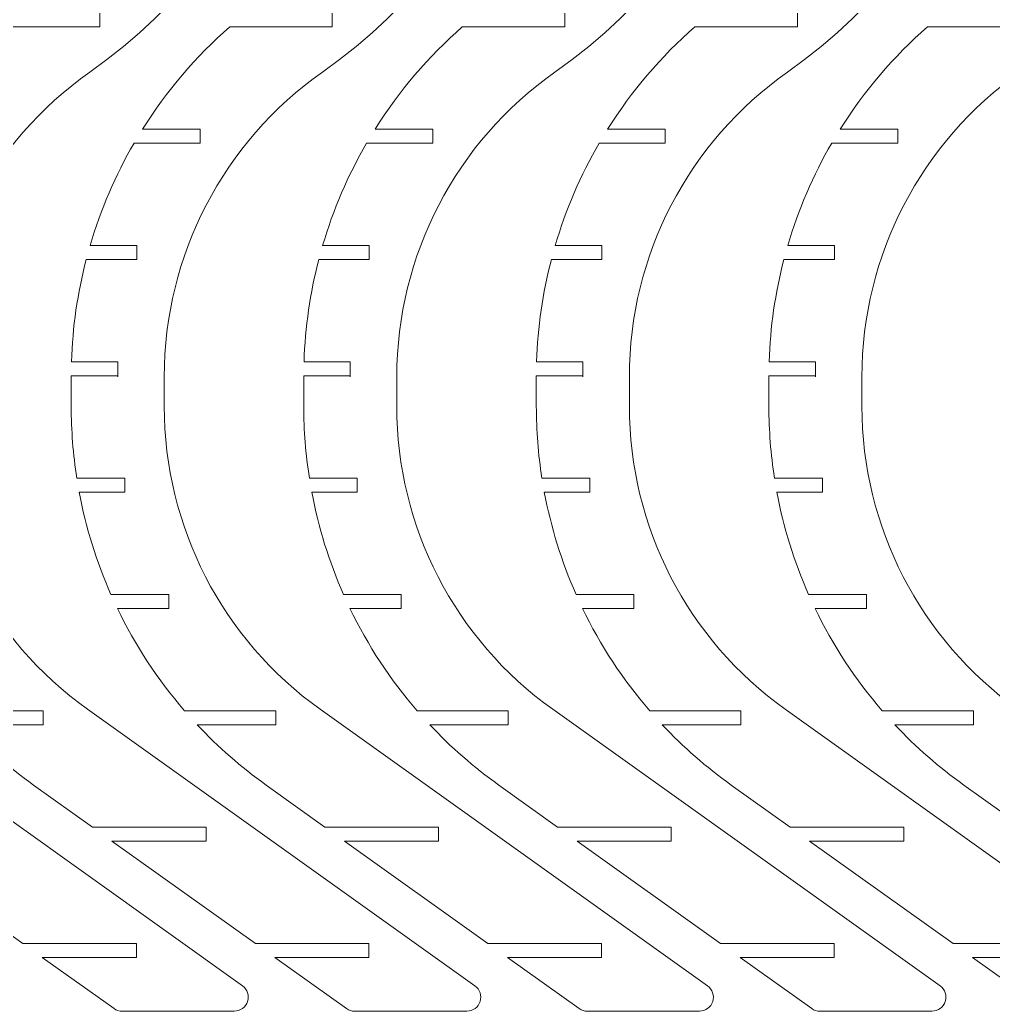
# Model space of a CAD drawing. Header units: millimetres. Extents: x -5830 to -1938, y -580 to 2011.
# Drawn here: x -2587.2 to -2377.9, y 1592 to 1805.1 of the extents above; entities that cross this region are included whole.
import ezdxf

# ---------------------------------------------------------------- set-up
doc = ezdxf.new("R2010")
doc.units = ezdxf.units.MM
doc.header["$MEASUREMENT"] = 0
doc.layers.add('layer 1', color=7, linetype='Continuous')

msp = doc.modelspace()

# ---------------------------------------------------------------- linework, layer by layer
at = {"layer": 'layer 1', "lineweight": 9}
for points in [[(-2622.1389, 1793.802), (-2582.1017, 1821.9402), (-2563.1616, 1871.5712), (-2574.2736, 1919.2289), (-2574.2736, 1919.2289), (-2585.3856, 1966.8867), (-2624.3234, 2003.0228), (-2672.6768, 2010.5516)], [(-2622.1389, 1793.802), (-2582.1017, 1821.9402), (-2563.1616, 1871.5712), (-2574.2736, 1919.2289), (-2574.2736, 1919.2289), (-2585.3856, 1966.8867), (-2624.3234, 2003.0228), (-2672.6768, 2010.5516)], [(-2572.1389, 1793.802), (-2532.1017, 1821.9402), (-2513.1616, 1871.5712), (-2524.2736, 1919.2289), (-2524.2736, 1919.2289), (-2535.3856, 1966.8867), (-2574.3234, 2003.0228), (-2622.6768, 2010.5516)], [(-2572.1389, 1793.802), (-2532.1017, 1821.9402), (-2513.1616, 1871.5712), (-2524.2736, 1919.2289), (-2524.2736, 1919.2289), (-2535.3856, 1966.8867), (-2574.3234, 2003.0228), (-2622.6768, 2010.5516)], [(-2522.1389, 1793.802), (-2482.1017, 1821.9402), (-2463.1616, 1871.5712), (-2474.2736, 1919.2289), (-2474.2736, 1919.2289), (-2485.3856, 1966.8867), (-2524.3234, 2003.0228), (-2572.6768, 2010.5516)], [(-2522.1389, 1793.802), (-2482.1017, 1821.9402), (-2463.1616, 1871.5712), (-2474.2736, 1919.2289), (-2474.2736, 1919.2289), (-2485.3856, 1966.8867), (-2524.3234, 2003.0228), (-2572.6768, 2010.5516)], [(-2472.1389, 1793.802), (-2432.1016, 1821.9402), (-2413.1615, 1871.5712), (-2424.2735, 1919.2289), (-2424.2735, 1919.2289), (-2435.3855, 1966.8867), (-2474.3234, 2003.0228), (-2522.6768, 2010.5516)], [(-2472.1389, 1793.802), (-2432.1016, 1821.9402), (-2413.1615, 1871.5712), (-2424.2735, 1919.2289), (-2424.2735, 1919.2289), (-2435.3855, 1966.8867), (-2474.3234, 2003.0228), (-2522.6768, 2010.5516)], [(-2422.1388, 1793.802), (-2382.1016, 1821.9402), (-2363.1615, 1871.5712), (-2374.2735, 1919.2289), (-2374.2735, 1919.2289), (-2385.3855, 1966.8867), (-2424.3233, 2003.0228), (-2472.6768, 2010.5516)], [(-2422.1388, 1793.802), (-2382.1016, 1821.9402), (-2363.1615, 1871.5712), (-2374.2735, 1919.2289), (-2374.2735, 1919.2289), (-2385.3855, 1966.8867), (-2424.3233, 2003.0228), (-2472.6768, 2010.5516)], [(-2372.1388, 1793.802), (-2332.1016, 1821.9402), (-2313.1615, 1871.5712), (-2324.2735, 1919.2289), (-2324.2735, 1919.2289), (-2335.3855, 1966.8867), (-2374.3233, 2003.0228), (-2422.6767, 2010.5516)], [(-2372.1388, 1793.802), (-2332.1016, 1821.9402), (-2313.1615, 1871.5712), (-2324.2735, 1919.2289), (-2324.2735, 1919.2289), (-2335.3855, 1966.8867), (-2374.3233, 2003.0228), (-2422.6767, 2010.5516)], [(-2541.0807, 1591.9804), (-2539.7764, 1591.9804), (-2538.6215, 1592.8231), (-2538.2236, 1594.0653), (-2538.2236, 1594.0653), (-2537.8258, 1595.3074), (-2538.2761, 1596.6643), (-2539.3377, 1597.4221)], [(-2541.0807, 1591.9804), (-2539.7764, 1591.9804), (-2538.6215, 1592.8231), (-2538.2236, 1594.0653), (-2538.2236, 1594.0653), (-2537.8258, 1595.3074), (-2538.2761, 1596.6643), (-2539.3377, 1597.4221)], [(-2491.0807, 1591.9804), (-2489.7764, 1591.9804), (-2488.6215, 1592.8231), (-2488.2236, 1594.0653), (-2488.2236, 1594.0653), (-2487.8258, 1595.3074), (-2488.2761, 1596.6643), (-2489.3377, 1597.4221)], [(-2491.0807, 1591.9804), (-2489.7764, 1591.9804), (-2488.6215, 1592.8231), (-2488.2236, 1594.0653), (-2488.2236, 1594.0653), (-2487.8258, 1595.3074), (-2488.2761, 1596.6643), (-2489.3377, 1597.4221)], [(-2441.0806, 1591.9804), (-2439.7763, 1591.9804), (-2438.6214, 1592.8231), (-2438.2235, 1594.0653), (-2438.2235, 1594.0653), (-2437.8257, 1595.3074), (-2438.276, 1596.6643), (-2439.3376, 1597.4221)], [(-2441.0806, 1591.9804), (-2439.7763, 1591.9804), (-2438.6214, 1592.8231), (-2438.2235, 1594.0653), (-2438.2235, 1594.0653), (-2437.8257, 1595.3074), (-2438.276, 1596.6643), (-2439.3376, 1597.4221)], [(-2391.0806, 1591.9804), (-2389.7763, 1591.9804), (-2388.6214, 1592.8231), (-2388.2235, 1594.0653), (-2388.2235, 1594.0653), (-2387.8257, 1595.3074), (-2388.276, 1596.6643), (-2389.3376, 1597.4221)], [(-2391.0806, 1591.9804), (-2389.7763, 1591.9804), (-2388.6214, 1592.8231), (-2388.2235, 1594.0653), (-2388.2235, 1594.0653), (-2387.8257, 1595.3074), (-2388.276, 1596.6643), (-2389.3376, 1597.4221)]]:
    msp.add_open_spline(points, degree=3, knots=[0, 0, 0, 0, 0.33333333, 0.33333333, 0.33333333, 0.33333333, 1, 1, 1, 1], dxfattribs=at)
for points in [[(-2570.0194, 1803.5517), (-2570.0194, 1803.5517), (-2570.0194, 1806.5517), (-2570.0194, 1806.5517)], [(-2570.0194, 1803.5517), (-2570.0194, 1803.5517), (-2570.0194, 1806.5517), (-2570.0194, 1806.5517)], [(-2520.0194, 1803.5517), (-2520.0194, 1803.5517), (-2520.0194, 1806.5517), (-2520.0194, 1806.5517)], [(-2520.0194, 1803.5517), (-2520.0194, 1803.5517), (-2520.0194, 1806.5517), (-2520.0194, 1806.5517)], [(-2470.0194, 1803.5517), (-2470.0194, 1803.5517), (-2470.0194, 1806.5517), (-2470.0194, 1806.5517)], [(-2470.0194, 1803.5517), (-2470.0194, 1803.5517), (-2470.0194, 1806.5517), (-2470.0194, 1806.5517)], [(-2420.0193, 1803.5517), (-2420.0193, 1803.5517), (-2420.0193, 1806.5517), (-2420.0193, 1806.5517)], [(-2420.0193, 1803.5517), (-2420.0193, 1803.5517), (-2420.0193, 1806.5517), (-2420.0193, 1806.5517)], [(-2570.0194, 1803.5517), (-2570.0194, 1803.5517), (-2592.0529, 1803.5517), (-2592.0529, 1803.5517)], [(-2570.0194, 1803.5517), (-2570.0194, 1803.5517), (-2592.0529, 1803.5517), (-2592.0529, 1803.5517)], [(-2542.0529, 1803.5517), (-2549.3387, 1797.1658), (-2555.6578, 1789.7551), (-2560.8121, 1781.5517)], [(-2542.0529, 1803.5517), (-2549.3387, 1797.1658), (-2555.6578, 1789.7551), (-2560.8121, 1781.5517)], [(-2520.0194, 1803.5517), (-2520.0194, 1803.5517), (-2542.0529, 1803.5517), (-2542.0529, 1803.5517)], [(-2520.0194, 1803.5517), (-2520.0194, 1803.5517), (-2542.0529, 1803.5517), (-2542.0529, 1803.5517)], [(-2492.0529, 1803.5517), (-2499.3387, 1797.1658), (-2505.6578, 1789.7551), (-2510.8121, 1781.5517)], [(-2492.0529, 1803.5517), (-2499.3387, 1797.1658), (-2505.6578, 1789.7551), (-2510.8121, 1781.5517)], [(-2470.0194, 1803.5517), (-2470.0194, 1803.5517), (-2492.0529, 1803.5517), (-2492.0529, 1803.5517)], [(-2470.0194, 1803.5517), (-2470.0194, 1803.5517), (-2492.0529, 1803.5517), (-2492.0529, 1803.5517)], [(-2442.0528, 1803.5517), (-2449.3386, 1797.1658), (-2455.6577, 1789.7551), (-2460.812, 1781.5517)], [(-2442.0528, 1803.5517), (-2449.3386, 1797.1658), (-2455.6577, 1789.7551), (-2460.812, 1781.5517)], [(-2420.0193, 1803.5517), (-2420.0193, 1803.5517), (-2442.0528, 1803.5517), (-2442.0528, 1803.5517)], [(-2420.0193, 1803.5517), (-2420.0193, 1803.5517), (-2442.0528, 1803.5517), (-2442.0528, 1803.5517)], [(-2392.0528, 1803.5517), (-2399.3386, 1797.1658), (-2405.6577, 1789.7551), (-2410.812, 1781.5517)], [(-2392.0528, 1803.5517), (-2399.3386, 1797.1658), (-2405.6577, 1789.7551), (-2410.812, 1781.5517)], [(-2370.0193, 1803.5517), (-2370.0193, 1803.5517), (-2392.0528, 1803.5517), (-2392.0528, 1803.5517)], [(-2370.0193, 1803.5517), (-2370.0193, 1803.5517), (-2392.0528, 1803.5517), (-2392.0528, 1803.5517)], [(-2572.1389, 1793.802), (-2593.4535, 1778.822), (-2606.1389, 1754.4017), (-2606.1389, 1728.3497)], [(-2572.1389, 1793.802), (-2593.4535, 1778.822), (-2606.1389, 1754.4017), (-2606.1389, 1728.3497)], [(-2522.1389, 1793.802), (-2543.4535, 1778.822), (-2556.1389, 1754.4017), (-2556.1389, 1728.3497)], [(-2522.1389, 1793.802), (-2543.4535, 1778.822), (-2556.1389, 1754.4017), (-2556.1389, 1728.3497)], [(-2472.1389, 1793.802), (-2493.4535, 1778.822), (-2506.1389, 1754.4017), (-2506.1389, 1728.3497)], [(-2472.1389, 1793.802), (-2493.4535, 1778.822), (-2506.1389, 1754.4017), (-2506.1389, 1728.3497)], [(-2422.1388, 1793.802), (-2443.4534, 1778.822), (-2456.1388, 1754.4017), (-2456.1388, 1728.3497)], [(-2422.1388, 1793.802), (-2443.4534, 1778.822), (-2456.1388, 1754.4017), (-2456.1388, 1728.3497)], [(-2372.1388, 1793.802), (-2393.4534, 1778.822), (-2406.1388, 1754.4017), (-2406.1388, 1728.3497)], [(-2372.1388, 1793.802), (-2393.4534, 1778.822), (-2406.1388, 1754.4017), (-2406.1388, 1728.3497)], [(-2548.4266, 1781.5517), (-2548.4266, 1781.5517), (-2560.8121, 1781.5517), (-2560.8121, 1781.5517)], [(-2548.4266, 1781.5517), (-2548.4266, 1781.5517), (-2560.8121, 1781.5517), (-2560.8121, 1781.5517)], [(-2548.4266, 1778.5517), (-2548.4266, 1778.5517), (-2548.4266, 1781.5517), (-2548.4266, 1781.5517)], [(-2548.4266, 1778.5517), (-2548.4266, 1778.5517), (-2548.4266, 1781.5517), (-2548.4266, 1781.5517)], [(-2498.4266, 1781.5517), (-2498.4266, 1781.5517), (-2510.8121, 1781.5517), (-2510.8121, 1781.5517)], [(-2498.4266, 1781.5517), (-2498.4266, 1781.5517), (-2510.8121, 1781.5517), (-2510.8121, 1781.5517)], [(-2498.4266, 1778.5517), (-2498.4266, 1778.5517), (-2498.4266, 1781.5517), (-2498.4266, 1781.5517)], [(-2498.4266, 1778.5517), (-2498.4266, 1778.5517), (-2498.4266, 1781.5517), (-2498.4266, 1781.5517)], [(-2448.4265, 1781.5517), (-2448.4265, 1781.5517), (-2460.812, 1781.5517), (-2460.812, 1781.5517)], [(-2448.4265, 1781.5517), (-2448.4265, 1781.5517), (-2460.812, 1781.5517), (-2460.812, 1781.5517)], [(-2448.4265, 1778.5517), (-2448.4265, 1778.5517), (-2448.4265, 1781.5517), (-2448.4265, 1781.5517)], [(-2448.4265, 1778.5517), (-2448.4265, 1778.5517), (-2448.4265, 1781.5517), (-2448.4265, 1781.5517)], [(-2398.4265, 1781.5517), (-2398.4265, 1781.5517), (-2410.812, 1781.5517), (-2410.812, 1781.5517)], [(-2398.4265, 1781.5517), (-2398.4265, 1781.5517), (-2410.812, 1781.5517), (-2410.812, 1781.5517)], [(-2398.4265, 1778.5517), (-2398.4265, 1778.5517), (-2398.4265, 1781.5517), (-2398.4265, 1781.5517)], [(-2398.4265, 1778.5517), (-2398.4265, 1778.5517), (-2398.4265, 1781.5517), (-2398.4265, 1781.5517)], [(-2562.6245, 1778.5517), (-2566.6461, 1771.6236), (-2569.8206, 1764.2373), (-2572.0798, 1756.5517)], [(-2562.6245, 1778.5517), (-2566.6461, 1771.6236), (-2569.8206, 1764.2373), (-2572.0798, 1756.5517)], [(-2548.4266, 1778.5517), (-2548.4266, 1778.5517), (-2562.6245, 1778.5517), (-2562.6245, 1778.5517)], [(-2548.4266, 1778.5517), (-2548.4266, 1778.5517), (-2562.6245, 1778.5517), (-2562.6245, 1778.5517)], [(-2512.6245, 1778.5517), (-2516.6461, 1771.6236), (-2519.8206, 1764.2373), (-2522.0798, 1756.5517)], [(-2512.6245, 1778.5517), (-2516.6461, 1771.6236), (-2519.8206, 1764.2373), (-2522.0798, 1756.5517)], [(-2498.4266, 1778.5517), (-2498.4266, 1778.5517), (-2512.6245, 1778.5517), (-2512.6245, 1778.5517)], [(-2498.4266, 1778.5517), (-2498.4266, 1778.5517), (-2512.6245, 1778.5517), (-2512.6245, 1778.5517)], [(-2462.6244, 1778.5517), (-2466.6461, 1771.6236), (-2469.8206, 1764.2373), (-2472.0798, 1756.5517)], [(-2462.6244, 1778.5517), (-2466.6461, 1771.6236), (-2469.8206, 1764.2373), (-2472.0798, 1756.5517)], [(-2448.4265, 1778.5517), (-2448.4265, 1778.5517), (-2462.6244, 1778.5517), (-2462.6244, 1778.5517)], [(-2448.4265, 1778.5517), (-2448.4265, 1778.5517), (-2462.6244, 1778.5517), (-2462.6244, 1778.5517)], [(-2412.6244, 1778.5517), (-2416.646, 1771.6236), (-2419.8205, 1764.2373), (-2422.0797, 1756.5517)], [(-2412.6244, 1778.5517), (-2416.646, 1771.6236), (-2419.8205, 1764.2373), (-2422.0797, 1756.5517)], [(-2398.4265, 1778.5517), (-2398.4265, 1778.5517), (-2412.6244, 1778.5517), (-2412.6244, 1778.5517)], [(-2398.4265, 1778.5517), (-2398.4265, 1778.5517), (-2412.6244, 1778.5517), (-2412.6244, 1778.5517)], [(-2562.0656, 1756.5517), (-2562.0656, 1756.5517), (-2572.0798, 1756.5517), (-2572.0798, 1756.5517)], [(-2562.0656, 1756.5517), (-2562.0656, 1756.5517), (-2572.0798, 1756.5517), (-2572.0798, 1756.5517)], [(-2562.0656, 1753.5517), (-2562.0656, 1753.5517), (-2562.0656, 1756.5517), (-2562.0656, 1756.5517)], [(-2562.0656, 1753.5517), (-2562.0656, 1753.5517), (-2562.0656, 1756.5517), (-2562.0656, 1756.5517)], [(-2512.0656, 1756.5517), (-2512.0656, 1756.5517), (-2522.0798, 1756.5517), (-2522.0798, 1756.5517)], [(-2512.0656, 1756.5517), (-2512.0656, 1756.5517), (-2522.0798, 1756.5517), (-2522.0798, 1756.5517)], [(-2512.0656, 1753.5517), (-2512.0656, 1753.5517), (-2512.0656, 1756.5517), (-2512.0656, 1756.5517)], [(-2512.0656, 1753.5517), (-2512.0656, 1753.5517), (-2512.0656, 1756.5517), (-2512.0656, 1756.5517)], [(-2462.0655, 1756.5517), (-2462.0655, 1756.5517), (-2472.0798, 1756.5517), (-2472.0798, 1756.5517)], [(-2462.0655, 1756.5517), (-2462.0655, 1756.5517), (-2472.0798, 1756.5517), (-2472.0798, 1756.5517)], [(-2462.0655, 1753.5517), (-2462.0655, 1753.5517), (-2462.0655, 1756.5517), (-2462.0655, 1756.5517)], [(-2462.0655, 1753.5517), (-2462.0655, 1753.5517), (-2462.0655, 1756.5517), (-2462.0655, 1756.5517)], [(-2412.0655, 1756.5517), (-2412.0655, 1756.5517), (-2422.0797, 1756.5517), (-2422.0797, 1756.5517)], [(-2412.0655, 1756.5517), (-2412.0655, 1756.5517), (-2422.0797, 1756.5517), (-2422.0797, 1756.5517)], [(-2412.0655, 1753.5517), (-2412.0655, 1753.5517), (-2412.0655, 1756.5517), (-2412.0655, 1756.5517)], [(-2412.0655, 1753.5517), (-2412.0655, 1753.5517), (-2412.0655, 1756.5517), (-2412.0655, 1756.5517)], [(-2572.9111, 1753.5517), (-2574.7843, 1746.3592), (-2575.8497, 1738.9803), (-2576.0877, 1731.5517)], [(-2572.9111, 1753.5517), (-2574.7843, 1746.3592), (-2575.8497, 1738.9803), (-2576.0877, 1731.5517)], [(-2562.0656, 1753.5517), (-2562.0656, 1753.5517), (-2572.9111, 1753.5517), (-2572.9111, 1753.5517)], [(-2562.0656, 1753.5517), (-2562.0656, 1753.5517), (-2572.9111, 1753.5517), (-2572.9111, 1753.5517)], [(-2522.9111, 1753.5517), (-2524.7843, 1746.3592), (-2525.8497, 1738.9803), (-2526.0877, 1731.5517)], [(-2522.9111, 1753.5517), (-2524.7843, 1746.3592), (-2525.8497, 1738.9803), (-2526.0877, 1731.5517)], [(-2512.0656, 1753.5517), (-2512.0656, 1753.5517), (-2522.9111, 1753.5517), (-2522.9111, 1753.5517)], [(-2512.0656, 1753.5517), (-2512.0656, 1753.5517), (-2522.9111, 1753.5517), (-2522.9111, 1753.5517)], [(-2472.9111, 1753.5517), (-2474.7843, 1746.3592), (-2475.8497, 1738.9803), (-2476.0877, 1731.5517)], [(-2472.9111, 1753.5517), (-2474.7843, 1746.3592), (-2475.8497, 1738.9803), (-2476.0877, 1731.5517)], [(-2462.0655, 1753.5517), (-2462.0655, 1753.5517), (-2472.9111, 1753.5517), (-2472.9111, 1753.5517)], [(-2462.0655, 1753.5517), (-2462.0655, 1753.5517), (-2472.9111, 1753.5517), (-2472.9111, 1753.5517)], [(-2422.911, 1753.5517), (-2424.7842, 1746.3592), (-2425.8496, 1738.9803), (-2426.0876, 1731.5517)], [(-2422.911, 1753.5517), (-2424.7842, 1746.3592), (-2425.8496, 1738.9803), (-2426.0876, 1731.5517)], [(-2412.0655, 1753.5517), (-2412.0655, 1753.5517), (-2422.911, 1753.5517), (-2422.911, 1753.5517)], [(-2412.0655, 1753.5517), (-2412.0655, 1753.5517), (-2422.911, 1753.5517), (-2422.911, 1753.5517)], [(-2566.1389, 1731.5517), (-2566.1389, 1731.5517), (-2576.0877, 1731.5517), (-2576.0877, 1731.5517)], [(-2566.1389, 1731.5517), (-2566.1389, 1731.5517), (-2576.0877, 1731.5517), (-2576.0877, 1731.5517)], [(-2566.1389, 1728.3497), (-2566.1389, 1728.3497), (-2566.1389, 1731.5517), (-2566.1389, 1731.5517)], [(-2566.1389, 1728.3497), (-2566.1389, 1728.3497), (-2566.1389, 1731.5517), (-2566.1389, 1731.5517)], [(-2516.1389, 1731.5517), (-2516.1389, 1731.5517), (-2526.0877, 1731.5517), (-2526.0877, 1731.5517)], [(-2516.1389, 1731.5517), (-2516.1389, 1731.5517), (-2526.0877, 1731.5517), (-2526.0877, 1731.5517)], [(-2516.1389, 1728.3497), (-2516.1389, 1728.3497), (-2516.1389, 1731.5517), (-2516.1389, 1731.5517)], [(-2516.1389, 1728.3497), (-2516.1389, 1728.3497), (-2516.1389, 1731.5517), (-2516.1389, 1731.5517)], [(-2466.1389, 1731.5517), (-2466.1389, 1731.5517), (-2476.0877, 1731.5517), (-2476.0877, 1731.5517)], [(-2466.1389, 1731.5517), (-2466.1389, 1731.5517), (-2476.0877, 1731.5517), (-2476.0877, 1731.5517)], [(-2466.1389, 1728.3497), (-2466.1389, 1728.3497), (-2466.1389, 1731.5517), (-2466.1389, 1731.5517)], [(-2466.1389, 1728.3497), (-2466.1389, 1728.3497), (-2466.1389, 1731.5517), (-2466.1389, 1731.5517)], [(-2416.1388, 1731.5517), (-2416.1388, 1731.5517), (-2426.0876, 1731.5517), (-2426.0876, 1731.5517)], [(-2416.1388, 1731.5517), (-2416.1388, 1731.5517), (-2426.0876, 1731.5517), (-2426.0876, 1731.5517)], [(-2416.1388, 1728.3497), (-2416.1388, 1728.3497), (-2416.1388, 1731.5517), (-2416.1388, 1731.5517)], [(-2416.1388, 1728.3497), (-2416.1388, 1728.3497), (-2416.1388, 1731.5517), (-2416.1388, 1731.5517)], [(-2576.1387, 1728.5517), (-2576.1389, 1728.4844), (-2576.1389, 1728.417), (-2576.1389, 1728.3497)], [(-2576.1389, 1728.3497), (-2576.1389, 1728.3497), (-2576.1389, 1728.5517), (-2576.1389, 1728.5517)], [(-2576.1387, 1728.5517), (-2576.1389, 1728.4844), (-2576.1389, 1728.417), (-2576.1389, 1728.3497)], [(-2576.1389, 1728.3497), (-2576.1389, 1728.3497), (-2576.1389, 1728.5517), (-2576.1389, 1728.5517)], [(-2576.1389, 1728.3497), (-2576.1389, 1728.3497), (-2576.1389, 1721.9804), (-2576.1389, 1721.9804)], [(-2576.1389, 1728.3497), (-2576.1389, 1728.3497), (-2576.1389, 1721.9804), (-2576.1389, 1721.9804)], [(-2566.1389, 1728.5517), (-2566.1389, 1728.5517), (-2576.1387, 1728.5517), (-2576.1387, 1728.5517)], [(-2566.1389, 1728.5517), (-2566.1389, 1728.5517), (-2576.1387, 1728.5517), (-2576.1387, 1728.5517)], [(-2556.1389, 1728.3497), (-2556.1389, 1728.3497), (-2556.1389, 1721.9804), (-2556.1389, 1721.9804)], [(-2556.1389, 1728.3497), (-2556.1389, 1728.3497), (-2556.1389, 1721.9804), (-2556.1389, 1721.9804)], [(-2526.1387, 1728.5517), (-2526.1389, 1728.4844), (-2526.1389, 1728.417), (-2526.1389, 1728.3497)], [(-2526.1389, 1728.3497), (-2526.1389, 1728.3497), (-2526.1389, 1728.5517), (-2526.1389, 1728.5517)], [(-2526.1387, 1728.5517), (-2526.1389, 1728.4844), (-2526.1389, 1728.417), (-2526.1389, 1728.3497)], [(-2526.1389, 1728.3497), (-2526.1389, 1728.3497), (-2526.1389, 1728.5517), (-2526.1389, 1728.5517)], [(-2526.1389, 1728.3497), (-2526.1389, 1728.3497), (-2526.1389, 1721.9804), (-2526.1389, 1721.9804)], [(-2526.1389, 1728.3497), (-2526.1389, 1728.3497), (-2526.1389, 1721.9804), (-2526.1389, 1721.9804)], [(-2516.1389, 1728.5517), (-2516.1389, 1728.5517), (-2526.1387, 1728.5517), (-2526.1387, 1728.5517)], [(-2516.1389, 1728.5517), (-2516.1389, 1728.5517), (-2526.1387, 1728.5517), (-2526.1387, 1728.5517)], [(-2506.1389, 1728.3497), (-2506.1389, 1728.3497), (-2506.1389, 1721.9804), (-2506.1389, 1721.9804)], [(-2506.1389, 1728.3497), (-2506.1389, 1728.3497), (-2506.1389, 1721.9804), (-2506.1389, 1721.9804)], [(-2476.1387, 1728.5517), (-2476.1389, 1728.4844), (-2476.1389, 1728.417), (-2476.1389, 1728.3497)], [(-2476.1389, 1728.3497), (-2476.1389, 1728.3497), (-2476.1389, 1728.5517), (-2476.1389, 1728.5517)], [(-2476.1387, 1728.5517), (-2476.1389, 1728.4844), (-2476.1389, 1728.417), (-2476.1389, 1728.3497)], [(-2476.1389, 1728.3497), (-2476.1389, 1728.3497), (-2476.1389, 1728.5517), (-2476.1389, 1728.5517)], [(-2476.1389, 1728.3497), (-2476.1389, 1728.3497), (-2476.1389, 1721.9804), (-2476.1389, 1721.9804)], [(-2476.1389, 1728.3497), (-2476.1389, 1728.3497), (-2476.1389, 1721.9804), (-2476.1389, 1721.9804)], [(-2466.1389, 1728.5517), (-2466.1389, 1728.5517), (-2476.1387, 1728.5517), (-2476.1387, 1728.5517)], [(-2466.1389, 1728.5517), (-2466.1389, 1728.5517), (-2476.1387, 1728.5517), (-2476.1387, 1728.5517)], [(-2456.1388, 1728.3497), (-2456.1388, 1728.3497), (-2456.1388, 1721.9804), (-2456.1388, 1721.9804)], [(-2456.1388, 1728.3497), (-2456.1388, 1728.3497), (-2456.1388, 1721.9804), (-2456.1388, 1721.9804)], [(-2426.1386, 1728.5517), (-2426.1388, 1728.4844), (-2426.1388, 1728.417), (-2426.1388, 1728.3497)], [(-2426.1388, 1728.3497), (-2426.1388, 1728.3497), (-2426.1388, 1728.5517), (-2426.1388, 1728.5517)], [(-2426.1386, 1728.5517), (-2426.1388, 1728.4844), (-2426.1388, 1728.417), (-2426.1388, 1728.3497)], [(-2426.1388, 1728.3497), (-2426.1388, 1728.3497), (-2426.1388, 1728.5517), (-2426.1388, 1728.5517)], [(-2426.1388, 1728.3497), (-2426.1388, 1728.3497), (-2426.1388, 1721.9804), (-2426.1388, 1721.9804)], [(-2426.1388, 1728.3497), (-2426.1388, 1728.3497), (-2426.1388, 1721.9804), (-2426.1388, 1721.9804)], [(-2416.1388, 1728.5517), (-2416.1388, 1728.5517), (-2426.1386, 1728.5517), (-2426.1386, 1728.5517)], [(-2416.1388, 1728.5517), (-2416.1388, 1728.5517), (-2426.1386, 1728.5517), (-2426.1386, 1728.5517)], [(-2406.1388, 1728.3497), (-2406.1388, 1728.3497), (-2406.1388, 1721.9804), (-2406.1388, 1721.9804)], [(-2406.1388, 1728.3497), (-2406.1388, 1728.3497), (-2406.1388, 1721.9804), (-2406.1388, 1721.9804)], [(-2606.1389, 1721.9804), (-2606.1389, 1696.1352), (-2593.6529, 1671.8821), (-2572.617, 1656.8667)], [(-2606.1389, 1721.9804), (-2606.1389, 1696.1352), (-2593.6529, 1671.8821), (-2572.617, 1656.8667)], [(-2576.1389, 1721.9804), (-2576.1389, 1716.8143), (-2575.7386, 1711.656), (-2574.9416, 1706.5517)], [(-2576.1389, 1721.9804), (-2576.1389, 1716.8143), (-2575.7386, 1711.656), (-2574.9416, 1706.5517)], [(-2556.1389, 1721.9804), (-2556.1389, 1696.1352), (-2543.6529, 1671.8821), (-2522.617, 1656.8667)], [(-2556.1389, 1721.9804), (-2556.1389, 1696.1352), (-2543.6529, 1671.8821), (-2522.617, 1656.8667)], [(-2526.1389, 1721.9804), (-2526.1389, 1716.8143), (-2525.7386, 1711.656), (-2524.9416, 1706.5517)], [(-2526.1389, 1721.9804), (-2526.1389, 1716.8143), (-2525.7386, 1711.656), (-2524.9416, 1706.5517)], [(-2506.1389, 1721.9804), (-2506.1389, 1696.1352), (-2493.6529, 1671.8821), (-2472.617, 1656.8667)], [(-2506.1389, 1721.9804), (-2506.1389, 1696.1352), (-2493.6529, 1671.8821), (-2472.617, 1656.8667)], [(-2476.1389, 1721.9804), (-2476.1389, 1716.8143), (-2475.7386, 1711.656), (-2474.9416, 1706.5517)], [(-2476.1389, 1721.9804), (-2476.1389, 1716.8143), (-2475.7386, 1711.656), (-2474.9416, 1706.5517)], [(-2456.1388, 1721.9804), (-2456.1388, 1696.1352), (-2443.6528, 1671.8821), (-2422.6169, 1656.8667)], [(-2456.1388, 1721.9804), (-2456.1388, 1696.1352), (-2443.6528, 1671.8821), (-2422.6169, 1656.8667)], [(-2426.1388, 1721.9804), (-2426.1388, 1716.8143), (-2425.7385, 1711.656), (-2424.9415, 1706.5517)], [(-2426.1388, 1721.9804), (-2426.1388, 1716.8143), (-2425.7385, 1711.656), (-2424.9415, 1706.5517)], [(-2406.1388, 1721.9804), (-2406.1388, 1696.1352), (-2393.6528, 1671.8821), (-2372.6169, 1656.8667)], [(-2406.1388, 1721.9804), (-2406.1388, 1696.1352), (-2393.6528, 1671.8821), (-2372.6169, 1656.8667)], [(-2564.6371, 1706.5517), (-2564.6371, 1706.5517), (-2574.9416, 1706.5517), (-2574.9416, 1706.5517)], [(-2564.6371, 1706.5517), (-2564.6371, 1706.5517), (-2574.9416, 1706.5517), (-2574.9416, 1706.5517)], [(-2564.6371, 1706.5517), (-2564.6371, 1706.5517), (-2564.6371, 1703.5517), (-2564.6371, 1703.5517)], [(-2564.6371, 1706.5517), (-2564.6371, 1706.5517), (-2564.6371, 1703.5517), (-2564.6371, 1703.5517)], [(-2514.6371, 1706.5517), (-2514.6371, 1706.5517), (-2524.9416, 1706.5517), (-2524.9416, 1706.5517)], [(-2514.6371, 1706.5517), (-2514.6371, 1706.5517), (-2524.9416, 1706.5517), (-2524.9416, 1706.5517)], [(-2514.6371, 1706.5517), (-2514.6371, 1706.5517), (-2514.6371, 1703.5517), (-2514.6371, 1703.5517)], [(-2514.6371, 1706.5517), (-2514.6371, 1706.5517), (-2514.6371, 1703.5517), (-2514.6371, 1703.5517)], [(-2464.6371, 1706.5517), (-2464.6371, 1706.5517), (-2474.9416, 1706.5517), (-2474.9416, 1706.5517)], [(-2464.6371, 1706.5517), (-2464.6371, 1706.5517), (-2474.9416, 1706.5517), (-2474.9416, 1706.5517)], [(-2464.6371, 1706.5517), (-2464.6371, 1706.5517), (-2464.6371, 1703.5517), (-2464.6371, 1703.5517)], [(-2464.6371, 1706.5517), (-2464.6371, 1706.5517), (-2464.6371, 1703.5517), (-2464.6371, 1703.5517)], [(-2414.637, 1706.5517), (-2414.637, 1706.5517), (-2424.9415, 1706.5517), (-2424.9415, 1706.5517)], [(-2414.637, 1706.5517), (-2414.637, 1706.5517), (-2424.9415, 1706.5517), (-2424.9415, 1706.5517)], [(-2414.637, 1706.5517), (-2414.637, 1706.5517), (-2414.637, 1703.5517), (-2414.637, 1703.5517)], [(-2414.637, 1706.5517), (-2414.637, 1706.5517), (-2414.637, 1703.5517), (-2414.637, 1703.5517)], [(-2574.4262, 1703.5517), (-2573.0065, 1695.98), (-2570.7167, 1688.5977), (-2567.6022, 1681.5517)], [(-2564.6371, 1703.5517), (-2564.6371, 1703.5517), (-2574.4262, 1703.5517), (-2574.4262, 1703.5517)], [(-2574.4262, 1703.5517), (-2573.0065, 1695.98), (-2570.7167, 1688.5977), (-2567.6022, 1681.5517)], [(-2564.6371, 1703.5517), (-2564.6371, 1703.5517), (-2574.4262, 1703.5517), (-2574.4262, 1703.5517)], [(-2524.4262, 1703.5517), (-2523.0065, 1695.98), (-2520.7167, 1688.5977), (-2517.6022, 1681.5517)], [(-2514.6371, 1703.5517), (-2514.6371, 1703.5517), (-2524.4262, 1703.5517), (-2524.4262, 1703.5517)], [(-2524.4262, 1703.5517), (-2523.0065, 1695.98), (-2520.7167, 1688.5977), (-2517.6022, 1681.5517)], [(-2514.6371, 1703.5517), (-2514.6371, 1703.5517), (-2524.4262, 1703.5517), (-2524.4262, 1703.5517)], [(-2474.4262, 1703.5517), (-2473.0065, 1695.98), (-2470.7167, 1688.5977), (-2467.6022, 1681.5517)], [(-2464.6371, 1703.5517), (-2464.6371, 1703.5517), (-2474.4262, 1703.5517), (-2474.4262, 1703.5517)], [(-2474.4262, 1703.5517), (-2473.0065, 1695.98), (-2470.7167, 1688.5977), (-2467.6022, 1681.5517)], [(-2464.6371, 1703.5517), (-2464.6371, 1703.5517), (-2474.4262, 1703.5517), (-2474.4262, 1703.5517)], [(-2424.4261, 1703.5517), (-2423.0064, 1695.98), (-2420.7166, 1688.5977), (-2417.6021, 1681.5517)], [(-2414.637, 1703.5517), (-2414.637, 1703.5517), (-2424.4261, 1703.5517), (-2424.4261, 1703.5517)], [(-2424.4261, 1703.5517), (-2423.0064, 1695.98), (-2420.7166, 1688.5977), (-2417.6021, 1681.5517)], [(-2414.637, 1703.5517), (-2414.637, 1703.5517), (-2424.4261, 1703.5517), (-2424.4261, 1703.5517)], [(-2555.1717, 1681.5517), (-2555.1717, 1681.5517), (-2567.6022, 1681.5517), (-2567.6022, 1681.5517)], [(-2555.1717, 1681.5517), (-2555.1717, 1681.5517), (-2567.6022, 1681.5517), (-2567.6022, 1681.5517)], [(-2555.1717, 1681.5517), (-2555.1717, 1681.5517), (-2555.1717, 1678.5517), (-2555.1717, 1678.5517)], [(-2555.1717, 1681.5517), (-2555.1717, 1681.5517), (-2555.1717, 1678.5517), (-2555.1717, 1678.5517)], [(-2505.1717, 1681.5517), (-2505.1717, 1681.5517), (-2517.6022, 1681.5517), (-2517.6022, 1681.5517)], [(-2505.1717, 1681.5517), (-2505.1717, 1681.5517), (-2517.6022, 1681.5517), (-2517.6022, 1681.5517)], [(-2505.1717, 1681.5517), (-2505.1717, 1681.5517), (-2505.1717, 1678.5517), (-2505.1717, 1678.5517)], [(-2505.1717, 1681.5517), (-2505.1717, 1681.5517), (-2505.1717, 1678.5517), (-2505.1717, 1678.5517)], [(-2455.1716, 1681.5517), (-2455.1716, 1681.5517), (-2467.6022, 1681.5517), (-2467.6022, 1681.5517)], [(-2455.1716, 1681.5517), (-2455.1716, 1681.5517), (-2467.6022, 1681.5517), (-2467.6022, 1681.5517)], [(-2455.1716, 1681.5517), (-2455.1716, 1681.5517), (-2455.1716, 1678.5517), (-2455.1716, 1678.5517)], [(-2455.1716, 1681.5517), (-2455.1716, 1681.5517), (-2455.1716, 1678.5517), (-2455.1716, 1678.5517)], [(-2405.1716, 1681.5517), (-2405.1716, 1681.5517), (-2417.6021, 1681.5517), (-2417.6021, 1681.5517)], [(-2405.1716, 1681.5517), (-2405.1716, 1681.5517), (-2417.6021, 1681.5517), (-2417.6021, 1681.5517)], [(-2405.1716, 1681.5517), (-2405.1716, 1681.5517), (-2405.1716, 1678.5517), (-2405.1716, 1678.5517)], [(-2405.1716, 1681.5517), (-2405.1716, 1681.5517), (-2405.1716, 1678.5517), (-2405.1716, 1678.5517)], [(-2566.2164, 1678.5517), (-2562.3893, 1670.6136), (-2557.5296, 1663.2162), (-2551.7636, 1656.5517)], [(-2555.1717, 1678.5517), (-2555.1717, 1678.5517), (-2566.2164, 1678.5517), (-2566.2164, 1678.5517)], [(-2566.2164, 1678.5517), (-2562.3893, 1670.6136), (-2557.5296, 1663.2162), (-2551.7636, 1656.5517)], [(-2555.1717, 1678.5517), (-2555.1717, 1678.5517), (-2566.2164, 1678.5517), (-2566.2164, 1678.5517)], [(-2516.2164, 1678.5517), (-2512.3893, 1670.6136), (-2507.5296, 1663.2162), (-2501.7636, 1656.5517)], [(-2505.1717, 1678.5517), (-2505.1717, 1678.5517), (-2516.2164, 1678.5517), (-2516.2164, 1678.5517)], [(-2516.2164, 1678.5517), (-2512.3893, 1670.6136), (-2507.5296, 1663.2162), (-2501.7636, 1656.5517)], [(-2505.1717, 1678.5517), (-2505.1717, 1678.5517), (-2516.2164, 1678.5517), (-2516.2164, 1678.5517)], [(-2466.2164, 1678.5517), (-2462.3892, 1670.6136), (-2457.5295, 1663.2162), (-2451.7635, 1656.5517)], [(-2455.1716, 1678.5517), (-2455.1716, 1678.5517), (-2466.2164, 1678.5517), (-2466.2164, 1678.5517)], [(-2466.2164, 1678.5517), (-2462.3892, 1670.6136), (-2457.5295, 1663.2162), (-2451.7635, 1656.5517)], [(-2455.1716, 1678.5517), (-2455.1716, 1678.5517), (-2466.2164, 1678.5517), (-2466.2164, 1678.5517)], [(-2416.2163, 1678.5517), (-2412.3892, 1670.6136), (-2407.5295, 1663.2162), (-2401.7635, 1656.5517)], [(-2405.1716, 1678.5517), (-2405.1716, 1678.5517), (-2416.2163, 1678.5517), (-2416.2163, 1678.5517)], [(-2416.2163, 1678.5517), (-2412.3892, 1670.6136), (-2407.5295, 1663.2162), (-2401.7635, 1656.5517)], [(-2405.1716, 1678.5517), (-2405.1716, 1678.5517), (-2416.2163, 1678.5517), (-2416.2163, 1678.5517)], [(-2539.3378, 1597.4221), (-2539.3378, 1597.4221), (-2622.617, 1656.8667), (-2622.617, 1656.8667)], [(-2539.3378, 1597.4221), (-2539.3378, 1597.4221), (-2622.617, 1656.8667), (-2622.617, 1656.8667)], [(-2582.1758, 1656.5517), (-2582.1758, 1656.5517), (-2601.7636, 1656.5517), (-2601.7636, 1656.5517)], [(-2582.1758, 1656.5517), (-2582.1758, 1656.5517), (-2601.7636, 1656.5517), (-2601.7636, 1656.5517)], [(-2582.1758, 1656.5517), (-2582.1758, 1656.5517), (-2582.1758, 1653.5517), (-2582.1758, 1653.5517)], [(-2582.1758, 1656.5517), (-2582.1758, 1656.5517), (-2582.1758, 1653.5517), (-2582.1758, 1653.5517)], [(-2489.3378, 1597.4221), (-2489.3378, 1597.4221), (-2572.617, 1656.8667), (-2572.617, 1656.8667)], [(-2489.3378, 1597.4221), (-2489.3378, 1597.4221), (-2572.617, 1656.8667), (-2572.617, 1656.8667)], [(-2532.1758, 1656.5517), (-2532.1758, 1656.5517), (-2551.7636, 1656.5517), (-2551.7636, 1656.5517)], [(-2532.1758, 1656.5517), (-2532.1758, 1656.5517), (-2551.7636, 1656.5517), (-2551.7636, 1656.5517)], [(-2532.1758, 1656.5517), (-2532.1758, 1656.5517), (-2532.1758, 1653.5517), (-2532.1758, 1653.5517)], [(-2532.1758, 1656.5517), (-2532.1758, 1656.5517), (-2532.1758, 1653.5517), (-2532.1758, 1653.5517)], [(-2439.3377, 1597.4221), (-2439.3377, 1597.4221), (-2522.617, 1656.8667), (-2522.617, 1656.8667)], [(-2439.3377, 1597.4221), (-2439.3377, 1597.4221), (-2522.617, 1656.8667), (-2522.617, 1656.8667)], [(-2482.1758, 1656.5517), (-2482.1758, 1656.5517), (-2501.7636, 1656.5517), (-2501.7636, 1656.5517)], [(-2482.1758, 1656.5517), (-2482.1758, 1656.5517), (-2501.7636, 1656.5517), (-2501.7636, 1656.5517)], [(-2482.1758, 1656.5517), (-2482.1758, 1656.5517), (-2482.1758, 1653.5517), (-2482.1758, 1653.5517)], [(-2482.1758, 1656.5517), (-2482.1758, 1656.5517), (-2482.1758, 1653.5517), (-2482.1758, 1653.5517)], [(-2389.3377, 1597.4221), (-2389.3377, 1597.4221), (-2472.617, 1656.8667), (-2472.617, 1656.8667)], [(-2389.3377, 1597.4221), (-2389.3377, 1597.4221), (-2472.617, 1656.8667), (-2472.617, 1656.8667)], [(-2432.1757, 1656.5517), (-2432.1757, 1656.5517), (-2451.7635, 1656.5517), (-2451.7635, 1656.5517)], [(-2432.1757, 1656.5517), (-2432.1757, 1656.5517), (-2451.7635, 1656.5517), (-2451.7635, 1656.5517)], [(-2432.1757, 1656.5517), (-2432.1757, 1656.5517), (-2432.1757, 1653.5517), (-2432.1757, 1653.5517)], [(-2432.1757, 1656.5517), (-2432.1757, 1656.5517), (-2432.1757, 1653.5517), (-2432.1757, 1653.5517)], [(-2339.3377, 1597.4221), (-2339.3377, 1597.4221), (-2422.6169, 1656.8667), (-2422.6169, 1656.8667)], [(-2339.3377, 1597.4221), (-2339.3377, 1597.4221), (-2422.6169, 1656.8667), (-2422.6169, 1656.8667)], [(-2382.1757, 1656.5517), (-2382.1757, 1656.5517), (-2401.7635, 1656.5517), (-2401.7635, 1656.5517)], [(-2382.1757, 1656.5517), (-2382.1757, 1656.5517), (-2401.7635, 1656.5517), (-2401.7635, 1656.5517)], [(-2382.1757, 1656.5517), (-2382.1757, 1656.5517), (-2382.1757, 1653.5517), (-2382.1757, 1653.5517)], [(-2382.1757, 1656.5517), (-2382.1757, 1656.5517), (-2382.1757, 1653.5517), (-2382.1757, 1653.5517)], [(-2599.0603, 1653.5517), (-2594.5576, 1648.7534), (-2589.5922, 1644.4112), (-2584.2365, 1640.5882)], [(-2582.1758, 1653.5517), (-2582.1758, 1653.5517), (-2599.0603, 1653.5517), (-2599.0603, 1653.5517)], [(-2599.0603, 1653.5517), (-2594.5576, 1648.7534), (-2589.5922, 1644.4112), (-2584.2365, 1640.5882)], [(-2582.1758, 1653.5517), (-2582.1758, 1653.5517), (-2599.0603, 1653.5517), (-2599.0603, 1653.5517)], [(-2549.0603, 1653.5517), (-2544.5576, 1648.7534), (-2539.5922, 1644.4112), (-2534.2365, 1640.5882)], [(-2532.1758, 1653.5517), (-2532.1758, 1653.5517), (-2549.0603, 1653.5517), (-2549.0603, 1653.5517)], [(-2549.0603, 1653.5517), (-2544.5576, 1648.7534), (-2539.5922, 1644.4112), (-2534.2365, 1640.5882)], [(-2532.1758, 1653.5517), (-2532.1758, 1653.5517), (-2549.0603, 1653.5517), (-2549.0603, 1653.5517)], [(-2499.0603, 1653.5517), (-2494.5576, 1648.7534), (-2489.5922, 1644.4112), (-2484.2365, 1640.5882)], [(-2482.1758, 1653.5517), (-2482.1758, 1653.5517), (-2499.0603, 1653.5517), (-2499.0603, 1653.5517)], [(-2499.0603, 1653.5517), (-2494.5576, 1648.7534), (-2489.5922, 1644.4112), (-2484.2365, 1640.5882)], [(-2482.1758, 1653.5517), (-2482.1758, 1653.5517), (-2499.0603, 1653.5517), (-2499.0603, 1653.5517)], [(-2449.0602, 1653.5517), (-2444.5575, 1648.7534), (-2439.5921, 1644.4112), (-2434.2364, 1640.5882)], [(-2432.1757, 1653.5517), (-2432.1757, 1653.5517), (-2449.0602, 1653.5517), (-2449.0602, 1653.5517)], [(-2449.0602, 1653.5517), (-2444.5575, 1648.7534), (-2439.5921, 1644.4112), (-2434.2364, 1640.5882)], [(-2432.1757, 1653.5517), (-2432.1757, 1653.5517), (-2449.0602, 1653.5517), (-2449.0602, 1653.5517)], [(-2399.0602, 1653.5517), (-2394.5575, 1648.7534), (-2389.5921, 1644.4112), (-2384.2364, 1640.5882)], [(-2382.1757, 1653.5517), (-2382.1757, 1653.5517), (-2399.0602, 1653.5517), (-2399.0602, 1653.5517)], [(-2399.0602, 1653.5517), (-2394.5575, 1648.7534), (-2389.5921, 1644.4112), (-2384.2364, 1640.5882)], [(-2382.1757, 1653.5517), (-2382.1757, 1653.5517), (-2399.0602, 1653.5517), (-2399.0602, 1653.5517)], [(-2571.5767, 1631.5517), (-2571.5767, 1631.5517), (-2584.2365, 1640.5882), (-2584.2365, 1640.5882)], [(-2571.5767, 1631.5517), (-2571.5767, 1631.5517), (-2584.2365, 1640.5882), (-2584.2365, 1640.5882)], [(-2521.5767, 1631.5517), (-2521.5767, 1631.5517), (-2534.2365, 1640.5882), (-2534.2365, 1640.5882)], [(-2521.5767, 1631.5517), (-2521.5767, 1631.5517), (-2534.2365, 1640.5882), (-2534.2365, 1640.5882)], [(-2471.5767, 1631.5517), (-2471.5767, 1631.5517), (-2484.2365, 1640.5882), (-2484.2365, 1640.5882)], [(-2471.5767, 1631.5517), (-2471.5767, 1631.5517), (-2484.2365, 1640.5882), (-2484.2365, 1640.5882)], [(-2421.5766, 1631.5517), (-2421.5766, 1631.5517), (-2434.2364, 1640.5882), (-2434.2364, 1640.5882)], [(-2421.5766, 1631.5517), (-2421.5766, 1631.5517), (-2434.2364, 1640.5882), (-2434.2364, 1640.5882)], [(-2371.5766, 1631.5517), (-2371.5766, 1631.5517), (-2384.2364, 1640.5882), (-2384.2364, 1640.5882)], [(-2371.5766, 1631.5517), (-2371.5766, 1631.5517), (-2384.2364, 1640.5882), (-2384.2364, 1640.5882)], [(-2547.1519, 1631.5517), (-2547.1519, 1631.5517), (-2571.5767, 1631.5517), (-2571.5767, 1631.5517)], [(-2547.1519, 1631.5517), (-2547.1519, 1631.5517), (-2571.5767, 1631.5517), (-2571.5767, 1631.5517)], [(-2547.1519, 1631.5517), (-2547.1519, 1631.5517), (-2547.1519, 1628.5517), (-2547.1519, 1628.5517)], [(-2547.1519, 1631.5517), (-2547.1519, 1631.5517), (-2547.1519, 1628.5517), (-2547.1519, 1628.5517)], [(-2497.1519, 1631.5517), (-2497.1519, 1631.5517), (-2521.5767, 1631.5517), (-2521.5767, 1631.5517)], [(-2497.1519, 1631.5517), (-2497.1519, 1631.5517), (-2521.5767, 1631.5517), (-2521.5767, 1631.5517)], [(-2497.1519, 1631.5517), (-2497.1519, 1631.5517), (-2497.1519, 1628.5517), (-2497.1519, 1628.5517)], [(-2497.1519, 1631.5517), (-2497.1519, 1631.5517), (-2497.1519, 1628.5517), (-2497.1519, 1628.5517)], [(-2447.1518, 1631.5517), (-2447.1518, 1631.5517), (-2471.5767, 1631.5517), (-2471.5767, 1631.5517)], [(-2447.1518, 1631.5517), (-2447.1518, 1631.5517), (-2471.5767, 1631.5517), (-2471.5767, 1631.5517)], [(-2447.1518, 1631.5517), (-2447.1518, 1631.5517), (-2447.1518, 1628.5517), (-2447.1518, 1628.5517)], [(-2447.1518, 1631.5517), (-2447.1518, 1631.5517), (-2447.1518, 1628.5517), (-2447.1518, 1628.5517)], [(-2397.1518, 1631.5517), (-2397.1518, 1631.5517), (-2421.5766, 1631.5517), (-2421.5766, 1631.5517)], [(-2397.1518, 1631.5517), (-2397.1518, 1631.5517), (-2421.5766, 1631.5517), (-2421.5766, 1631.5517)], [(-2397.1518, 1631.5517), (-2397.1518, 1631.5517), (-2397.1518, 1628.5517), (-2397.1518, 1628.5517)], [(-2397.1518, 1631.5517), (-2397.1518, 1631.5517), (-2397.1518, 1628.5517), (-2397.1518, 1628.5517)], [(-2586.5528, 1606.5517), (-2586.5528, 1606.5517), (-2617.3739, 1628.5517), (-2617.3739, 1628.5517)], [(-2586.5528, 1606.5517), (-2586.5528, 1606.5517), (-2617.3739, 1628.5517), (-2617.3739, 1628.5517)], [(-2536.5528, 1606.5517), (-2536.5528, 1606.5517), (-2567.3739, 1628.5517), (-2567.3739, 1628.5517)], [(-2547.1519, 1628.5517), (-2547.1519, 1628.5517), (-2567.3739, 1628.5517), (-2567.3739, 1628.5517)], [(-2536.5528, 1606.5517), (-2536.5528, 1606.5517), (-2567.3739, 1628.5517), (-2567.3739, 1628.5517)], [(-2547.1519, 1628.5517), (-2547.1519, 1628.5517), (-2567.3739, 1628.5517), (-2567.3739, 1628.5517)], [(-2486.5528, 1606.5517), (-2486.5528, 1606.5517), (-2517.3739, 1628.5517), (-2517.3739, 1628.5517)], [(-2497.1519, 1628.5517), (-2497.1519, 1628.5517), (-2517.3739, 1628.5517), (-2517.3739, 1628.5517)], [(-2486.5528, 1606.5517), (-2486.5528, 1606.5517), (-2517.3739, 1628.5517), (-2517.3739, 1628.5517)], [(-2497.1519, 1628.5517), (-2497.1519, 1628.5517), (-2517.3739, 1628.5517), (-2517.3739, 1628.5517)], [(-2436.5527, 1606.5517), (-2436.5527, 1606.5517), (-2467.3739, 1628.5517), (-2467.3739, 1628.5517)], [(-2447.1518, 1628.5517), (-2447.1518, 1628.5517), (-2467.3739, 1628.5517), (-2467.3739, 1628.5517)], [(-2436.5527, 1606.5517), (-2436.5527, 1606.5517), (-2467.3739, 1628.5517), (-2467.3739, 1628.5517)], [(-2447.1518, 1628.5517), (-2447.1518, 1628.5517), (-2467.3739, 1628.5517), (-2467.3739, 1628.5517)], [(-2386.5527, 1606.5517), (-2386.5527, 1606.5517), (-2417.3738, 1628.5517), (-2417.3738, 1628.5517)], [(-2397.1518, 1628.5517), (-2397.1518, 1628.5517), (-2417.3738, 1628.5517), (-2417.3738, 1628.5517)], [(-2386.5527, 1606.5517), (-2386.5527, 1606.5517), (-2417.3738, 1628.5517), (-2417.3738, 1628.5517)], [(-2397.1518, 1628.5517), (-2397.1518, 1628.5517), (-2417.3738, 1628.5517), (-2417.3738, 1628.5517)], [(-2562.1279, 1606.5517), (-2562.1279, 1606.5517), (-2586.5528, 1606.5517), (-2586.5528, 1606.5517)], [(-2562.1279, 1606.5517), (-2562.1279, 1606.5517), (-2586.5528, 1606.5517), (-2586.5528, 1606.5517)], [(-2562.1279, 1606.5517), (-2562.1279, 1606.5517), (-2562.1279, 1603.5517), (-2562.1279, 1603.5517)], [(-2562.1279, 1606.5517), (-2562.1279, 1606.5517), (-2562.1279, 1603.5517), (-2562.1279, 1603.5517)], [(-2512.1279, 1606.5517), (-2512.1279, 1606.5517), (-2536.5528, 1606.5517), (-2536.5528, 1606.5517)], [(-2512.1279, 1606.5517), (-2512.1279, 1606.5517), (-2536.5528, 1606.5517), (-2536.5528, 1606.5517)], [(-2512.1279, 1606.5517), (-2512.1279, 1606.5517), (-2512.1279, 1603.5517), (-2512.1279, 1603.5517)], [(-2512.1279, 1606.5517), (-2512.1279, 1606.5517), (-2512.1279, 1603.5517), (-2512.1279, 1603.5517)], [(-2462.1278, 1606.5517), (-2462.1278, 1606.5517), (-2486.5528, 1606.5517), (-2486.5528, 1606.5517)], [(-2462.1278, 1606.5517), (-2462.1278, 1606.5517), (-2486.5528, 1606.5517), (-2486.5528, 1606.5517)], [(-2462.1278, 1606.5517), (-2462.1278, 1606.5517), (-2462.1278, 1603.5517), (-2462.1278, 1603.5517)], [(-2462.1278, 1606.5517), (-2462.1278, 1606.5517), (-2462.1278, 1603.5517), (-2462.1278, 1603.5517)], [(-2412.1278, 1606.5517), (-2412.1278, 1606.5517), (-2436.5527, 1606.5517), (-2436.5527, 1606.5517)], [(-2412.1278, 1606.5517), (-2412.1278, 1606.5517), (-2436.5527, 1606.5517), (-2436.5527, 1606.5517)], [(-2412.1278, 1606.5517), (-2412.1278, 1606.5517), (-2412.1278, 1603.5517), (-2412.1278, 1603.5517)], [(-2412.1278, 1606.5517), (-2412.1278, 1606.5517), (-2412.1278, 1603.5517), (-2412.1278, 1603.5517)], [(-2362.1278, 1606.5517), (-2362.1278, 1606.5517), (-2386.5527, 1606.5517), (-2386.5527, 1606.5517)], [(-2362.1278, 1606.5517), (-2362.1278, 1606.5517), (-2386.5527, 1606.5517), (-2386.5527, 1606.5517)], [(-2566.921, 1592.5386), (-2566.921, 1592.5386), (-2582.3499, 1603.5517), (-2582.3499, 1603.5517)], [(-2562.1279, 1603.5517), (-2562.1279, 1603.5517), (-2582.3499, 1603.5517), (-2582.3499, 1603.5517)], [(-2566.921, 1592.5386), (-2566.921, 1592.5386), (-2582.3499, 1603.5517), (-2582.3499, 1603.5517)], [(-2562.1279, 1603.5517), (-2562.1279, 1603.5517), (-2582.3499, 1603.5517), (-2582.3499, 1603.5517)], [(-2516.921, 1592.5386), (-2516.921, 1592.5386), (-2532.3499, 1603.5517), (-2532.3499, 1603.5517)], [(-2512.1279, 1603.5517), (-2512.1279, 1603.5517), (-2532.3499, 1603.5517), (-2532.3499, 1603.5517)], [(-2516.921, 1592.5386), (-2516.921, 1592.5386), (-2532.3499, 1603.5517), (-2532.3499, 1603.5517)], [(-2512.1279, 1603.5517), (-2512.1279, 1603.5517), (-2532.3499, 1603.5517), (-2532.3499, 1603.5517)], [(-2466.921, 1592.5386), (-2466.921, 1592.5386), (-2482.3499, 1603.5517), (-2482.3499, 1603.5517)], [(-2462.1278, 1603.5517), (-2462.1278, 1603.5517), (-2482.3499, 1603.5517), (-2482.3499, 1603.5517)], [(-2466.921, 1592.5386), (-2466.921, 1592.5386), (-2482.3499, 1603.5517), (-2482.3499, 1603.5517)], [(-2462.1278, 1603.5517), (-2462.1278, 1603.5517), (-2482.3499, 1603.5517), (-2482.3499, 1603.5517)], [(-2416.9209, 1592.5386), (-2416.9209, 1592.5386), (-2432.3498, 1603.5517), (-2432.3498, 1603.5517)], [(-2412.1278, 1603.5517), (-2412.1278, 1603.5517), (-2432.3498, 1603.5517), (-2432.3498, 1603.5517)], [(-2416.9209, 1592.5386), (-2416.9209, 1592.5386), (-2432.3498, 1603.5517), (-2432.3498, 1603.5517)], [(-2412.1278, 1603.5517), (-2412.1278, 1603.5517), (-2432.3498, 1603.5517), (-2432.3498, 1603.5517)], [(-2366.9209, 1592.5386), (-2366.9209, 1592.5386), (-2382.3498, 1603.5517), (-2382.3498, 1603.5517)], [(-2362.1278, 1603.5517), (-2362.1278, 1603.5517), (-2382.3498, 1603.5517), (-2382.3498, 1603.5517)], [(-2366.9209, 1592.5386), (-2366.9209, 1592.5386), (-2382.3498, 1603.5517), (-2382.3498, 1603.5517)], [(-2362.1278, 1603.5517), (-2362.1278, 1603.5517), (-2382.3498, 1603.5517), (-2382.3498, 1603.5517)], [(-2566.921, 1592.5386), (-2566.4124, 1592.1755), (-2565.803, 1591.9804), (-2565.1781, 1591.9804)], [(-2566.921, 1592.5386), (-2566.4124, 1592.1755), (-2565.803, 1591.9804), (-2565.1781, 1591.9804)], [(-2565.1781, 1591.9804), (-2565.1781, 1591.9804), (-2541.0807, 1591.9804), (-2541.0807, 1591.9804)], [(-2565.1781, 1591.9804), (-2565.1781, 1591.9804), (-2541.0807, 1591.9804), (-2541.0807, 1591.9804)], [(-2516.921, 1592.5386), (-2516.4124, 1592.1755), (-2515.803, 1591.9804), (-2515.1781, 1591.9804)], [(-2516.921, 1592.5386), (-2516.4124, 1592.1755), (-2515.803, 1591.9804), (-2515.1781, 1591.9804)], [(-2515.1781, 1591.9804), (-2515.1781, 1591.9804), (-2491.0807, 1591.9804), (-2491.0807, 1591.9804)], [(-2515.1781, 1591.9804), (-2515.1781, 1591.9804), (-2491.0807, 1591.9804), (-2491.0807, 1591.9804)], [(-2466.921, 1592.5386), (-2466.4124, 1592.1755), (-2465.803, 1591.9804), (-2465.1781, 1591.9804)], [(-2466.921, 1592.5386), (-2466.4124, 1592.1755), (-2465.803, 1591.9804), (-2465.1781, 1591.9804)], [(-2465.1781, 1591.9804), (-2465.1781, 1591.9804), (-2441.0806, 1591.9804), (-2441.0806, 1591.9804)], [(-2465.1781, 1591.9804), (-2465.1781, 1591.9804), (-2441.0806, 1591.9804), (-2441.0806, 1591.9804)], [(-2416.9209, 1592.5386), (-2416.4123, 1592.1755), (-2415.8029, 1591.9804), (-2415.178, 1591.9804)], [(-2416.9209, 1592.5386), (-2416.4123, 1592.1755), (-2415.8029, 1591.9804), (-2415.178, 1591.9804)], [(-2415.178, 1591.9804), (-2415.178, 1591.9804), (-2391.0806, 1591.9804), (-2391.0806, 1591.9804)], [(-2415.178, 1591.9804), (-2415.178, 1591.9804), (-2391.0806, 1591.9804), (-2391.0806, 1591.9804)]]:
    msp.add_open_spline(points, degree=3, dxfattribs=at)

doc.saveas('drawing.dxf')
